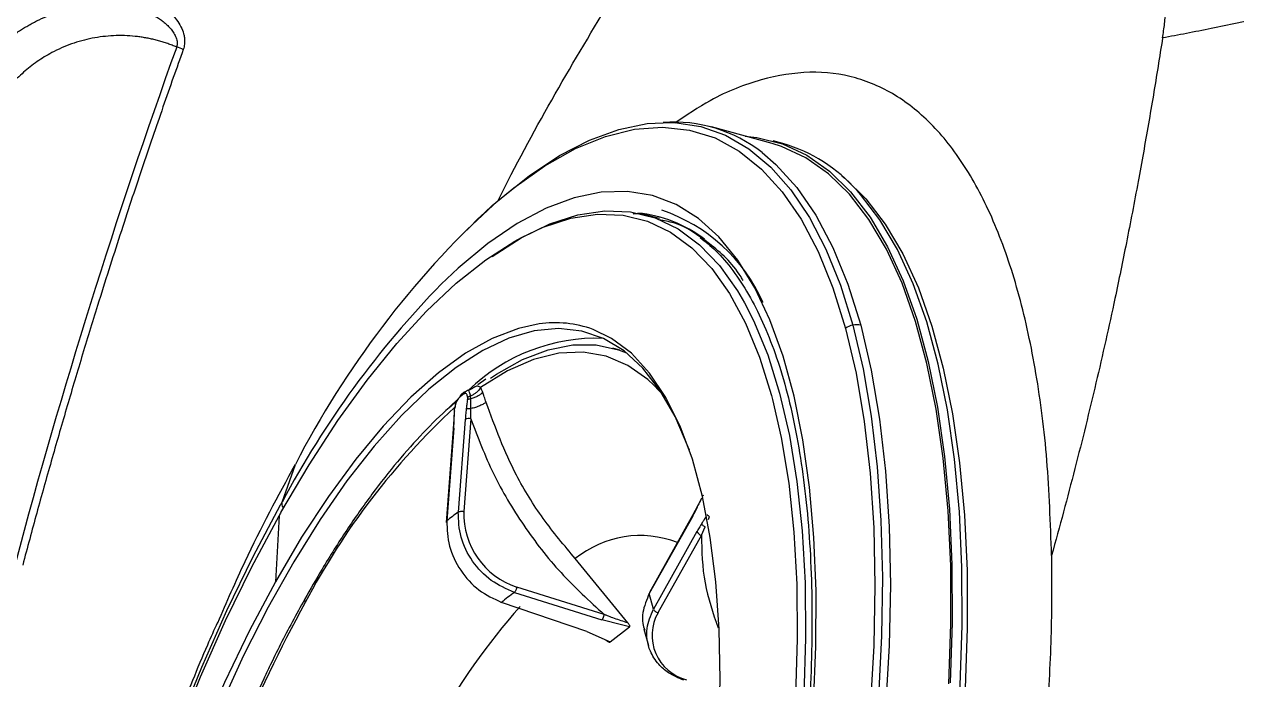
# Model space of a CAD drawing. Extents: x 525 to 613, y 487 to 635.
# Drawn here: x 579.712 to 583.063, y 549.708 to 551.52 of the extents above; entities that cross this region are included whole.
import ezdxf

# ---------------------------------------------------------------- set-up
doc = ezdxf.new("R2010")
doc.units = 0
doc.header["$MEASUREMENT"] = 0
doc.layers.add('1', color=4, linetype='Continuous')
doc.layers.add('STD TEST', color=3, linetype='Continuous')

# ---------------------------------------------------------------- blocks, each defined once
blk = doc.blocks.new('2023 VANGUARD')
at = {"layer": '1', "color": 3, "linetype": 'Continuous', "lineweight": 25}
for p, q in [((12.8195, -41.5014), (12.6514, -41.4554)), ((12.8491, -41.5014), (12.8216, -41.4939)), ((12.5076, -41.7082), (12.4648, -41.6974)), ((12.3984, -42.0719), (12.3784, -42.0665)), ((12.0279, -42.1528), (12.0053, -42.1679)), ((11.9672, -42.1891), (11.9602, -42.1946)), ((12.0135, -42.1751), (12.0106, -42.18)), ((12.5188, -42.198), (12.4932, -42.1701)), ((11.9167, -42.2396), (11.948, -42.2106)), ((11.9868, -42.207), (11.9857, -42.1993)), ((11.9867, -42.2339), (11.9868, -42.207)), ((11.9401, -42.2385), (11.9393, -42.2637)), ((11.9408, -42.2312), (11.9401, -42.2386)), ((11.9865, -42.2625), (11.9867, -42.2339)), ((11.9392, -42.2884), (11.9201, -42.5444)), ((11.9394, -42.2634), (11.938, -42.2902)), ((11.971, -42.2638), (11.9518, -42.5197)), ((11.9865, -42.2625), (11.9674, -42.5184)), ((11.9379, -42.2904), (11.9186, -42.5491)), ((11.4647, -42.4923), (11.5014, -42.3881)), ((12.6238, -42.4814), (12.6127, -42.5034)), ((12.6129, -42.5031), (12.6002, -42.5273)), ((11.4564, -42.5299), (11.4464, -42.7123)), ((12.5995, -42.5308), (12.4797, -42.745)), ((12.5997, -42.5279), (12.4799, -42.7422)), ((12.6436, -42.5407), (12.646, -42.5325)), ((12.6112, -42.574), (12.4914, -42.7882)), ((12.6235, -42.584), (12.5036, -42.7982)), ((12.6235, -42.584), (12.6341, -42.5611)), ((12.4205, -42.8264), (12.2751, -42.6485)), ((12.1067, -42.7418), (12.3484, -42.8179)), ((12.3549, -42.8031), (12.1133, -42.727)), ((12.4914, -42.7882), (12.4797, -42.745)), ((12.3066, -42.8504), (12.0711, -42.7694)), ((12.4026, -42.8315), (12.3484, -42.8179)), ((12.3066, -42.8504), (12.3716, -42.8787)), ((12.3716, -42.8787), (12.4252, -42.8371)), ((12.4252, -42.8371), (12.4026, -42.8315)), ((12.4649, -42.8438), (12.4771, -42.889))]:
    blk.add_line(p, q, dxfattribs=at)
at = {"layer": '1', "color": 3, "linetype": 'Continuous', "lineweight": 25, "flags": 128}
for points in [[(11.9581, -41.7573), (11.9757, -41.7393), (12.0618, -41.6585), (12.1472, -41.5901), (12.2316, -41.5344), (12.3144, -41.4916), (12.3952, -41.4621), (12.4736, -41.4459), (12.5398, -41.4428)], [(12.5398, -41.4428), (12.5492, -41.4432), (12.6216, -41.4539), (12.6903, -41.4781), (12.755, -41.5156), (12.8154, -41.5661), (12.8712, -41.6294), (12.922, -41.7052), (12.9676, -41.7931), (13.0077, -41.8926), (13.0421, -42.0032)], [(12.0454, -41.6724), (12.1048, -41.6234), (12.191, -41.5625), (12.2757, -41.5151), (12.3585, -41.4813), (12.4389, -41.4615), (12.5165, -41.4556), (12.5908, -41.4638), (12.6614, -41.4859), (12.7279, -41.5219), (12.7899, -41.5716), (12.8471, -41.6346), (12.8992, -41.7107), (12.9459, -41.7994), (12.9869, -41.9002), (13.022, -42.0125)], [(12.7448, -41.481), (12.7765, -41.4844), (12.8475, -41.502), (12.9146, -41.5329), (12.9776, -41.5772), (13.036, -41.6345), (13.0896, -41.7045), (13.1381, -41.7869), (13.1812, -41.8811), (13.2187, -41.9868), (13.2504, -42.1033), (13.2761, -42.2301), (13.2957, -42.3663), (13.3091, -42.5114), (13.3162, -42.6646), (13.317, -42.8249), (13.3114, -42.9917)], [(13.3078, -42.9948), (13.3134, -42.8285), (13.3126, -42.6686), (13.3056, -42.516), (13.2922, -42.3713), (13.2727, -42.2354), (13.2471, -42.1091), (13.2155, -41.9929), (13.1781, -41.8875), (13.1351, -41.7936), (13.0868, -41.7114), (13.0333, -41.6416), (12.9751, -41.5845), (12.9123, -41.5404), (12.8453, -41.5095), (12.8195, -41.5014)], [(12.7915, -41.5261), (12.8297, -41.5587), (12.8875, -41.6224), (12.94, -41.6991), (12.9871, -41.7886), (13.0285, -41.8903), (13.0639, -42.0036)], [(13.0117, -41.5904), (13.0202, -41.5973), (13.0784, -41.6544), (13.1319, -41.7242), (13.1802, -41.8063), (13.2232, -41.9003), (13.2605, -42.0056), (13.2921, -42.1218), (13.3178, -42.2481), (13.3373, -42.384), (13.3506, -42.5286), (13.3577, -42.6813), (13.3585, -42.8411), (13.3529, -43.0073)], [(12.9331, -43.0518), (12.9399, -42.8914), (12.9404, -42.7372), (12.9346, -42.59), (12.9225, -42.4508), (12.9042, -42.3203), (12.8797, -42.1993), (12.8493, -42.0885), (12.8131, -41.9886), (12.7713, -41.9001), (12.7242, -41.8236), (12.6721, -41.7595), (12.6152, -41.7082), (12.5538, -41.67), (12.4884, -41.645), (12.4194, -41.6336), (12.347, -41.6356), (12.2718, -41.6512), (12.1942, -41.6802), (12.1146, -41.7224), (12.0336, -41.7777), (11.9515, -41.8456), (11.9047, -41.8896)], [(12.8915, -44.985), (12.9576, -44.8108), (13.0195, -44.6324), (13.0768, -44.4509), (13.1292, -44.267), (13.1764, -44.0819), (13.2182, -43.8964), (13.2543, -43.7117), (13.2846, -43.5286), (13.3089, -43.3482), (13.327, -43.1714), (13.3388, -42.9992), (13.3444, -42.8325), (13.3437, -42.6721), (13.3366, -42.519), (13.3232, -42.3739), (13.3036, -42.2376), (13.2779, -42.1108), (13.2462, -41.9943), (13.2087, -41.8886), (13.1656, -41.7944), (13.1171, -41.712), (13.0635, -41.642), (13.0537, -41.6312)], [(12.0454, -41.8139), (12.1259, -41.7621), (12.205, -41.7235), (12.282, -41.6985), (12.3563, -41.6874), (12.4276, -41.6901), (12.4954, -41.7067), (12.5592, -41.737), (12.6188, -41.7809), (12.6736, -41.838), (12.7234, -41.9082), (12.7426, -41.9411)], [(12.1262, -41.7606), (12.1864, -41.7324), (12.2629, -41.7076), (12.3368, -41.6965), (12.4077, -41.6992), (12.475, -41.7157), (12.5385, -41.7458), (12.5976, -41.7894), (12.6521, -41.8462), (12.7017, -41.9159), (12.7459, -41.9981), (12.7845, -42.0921), (12.8174, -42.1975), (12.8204, -42.2088)], [(11.4614, -42.521), (11.5392, -42.3892), (11.6188, -42.2669), (11.6999, -42.1549), (11.7817, -42.0539), (11.864, -41.9644), (11.9461, -41.8871), (12.0275, -41.8224), (12.1078, -41.7707), (12.1262, -41.7606)], [(12.7426, -41.9411), (12.7679, -41.9908), (12.8068, -42.0854), (12.8398, -42.1915), (12.8668, -42.3083), (12.8876, -42.4352), (12.902, -42.5713), (12.9101, -42.7159), (12.9116, -42.868), (12.9067, -43.0268), (12.8953, -43.1912), (12.8775, -43.3602), (12.8534, -43.5328), (12.8233, -43.7079), (12.7871, -43.8845), (12.7453, -44.0614), (12.698, -44.2376), (12.6455, -44.4121), (12.5882, -44.5836), (12.5263, -44.7512), (12.4604, -44.9139), (12.3907, -45.0705), (12.3178, -45.2203), (12.242, -45.3622)], [(12.5903, -42.3491), (12.5872, -42.3407), (12.5508, -42.2557), (12.5089, -42.1827), (12.4619, -42.1222), (12.4099, -42.0746), (12.3535, -42.0404), (12.293, -42.0196), (12.2289, -42.0125), (12.1616, -42.0192), (12.0916, -42.0395), (12.0193, -42.0733), (11.9455, -42.1205), (11.8704, -42.1805), (11.7948, -42.2531), (11.7191, -42.3377), (11.6438, -42.4337), (11.5696, -42.5404), (11.4969, -42.657), (11.4264, -42.7828), (11.3583, -42.9167), (11.2934, -43.0578)], [(13.0421, -42.0032), (13.0707, -42.1242), (13.0932, -42.2551), (13.1096, -42.3952), (13.1198, -42.5436), (13.1237, -42.6996), (13.1213, -42.8624), (13.1127, -43.031), (13.0977, -43.2047), (13.0766, -43.3824), (13.0495, -43.5633), (13.0165, -43.7463), (12.9777, -43.9305), (12.9334, -44.1149), (12.8839, -44.2986), (12.8293, -44.4804), (12.77, -44.6595), (12.7062, -44.835), (12.6384, -45.0058)], [(12.1748, -41.9998), (12.1177, -42.0122), (12.0458, -42.0398), (11.972, -42.081), (11.8968, -42.1354), (11.8207, -42.2027), (11.7443, -42.2824), (11.6681, -42.3739), (11.5927, -42.4766), (11.5186, -42.5896), (11.4464, -42.7123)], [(12.6717, -43.129), (12.6756, -42.9831), (12.6729, -42.8439), (12.6638, -42.7125), (12.6483, -42.5898), (12.6265, -42.4767), (12.5986, -42.3741), (12.5648, -42.2826), (12.5252, -42.2028), (12.4803, -42.1355), (12.4302, -42.0811), (12.3755, -42.0399), (12.3245, -42.0151)], [(13.022, -42.0125), (13.0509, -42.1357), (13.0737, -42.2692), (13.09, -42.4122), (13.0998, -42.5638), (13.1031, -42.7232), (13.0998, -42.8896), (13.09, -43.062), (13.0737, -43.2395), (13.051, -43.421), (13.022, -43.6055), (12.987, -43.7921), (12.946, -43.9796), (12.8993, -44.167), (12.8472, -44.3533), (12.79, -44.5374), (12.728, -44.7183), (12.6615, -44.895), (12.5909, -45.0665), (12.5166, -45.2318), (12.4391, -45.3901), (12.3587, -45.5403)], [(13.0639, -42.0036), (13.0931, -42.128), (13.1161, -42.2627), (13.1325, -42.4069), (13.1424, -42.5599), (13.1458, -42.7208), (13.1425, -42.8887), (13.1326, -43.0627), (13.1161, -43.2417), (13.0932, -43.4249), (13.064, -43.6111), (13.0286, -43.7993), (12.9872, -43.9885), (12.9401, -44.1776), (12.8876, -44.3656), (12.8298, -44.5514), (12.7673, -44.7339), (12.7002, -44.9122), (12.629, -45.0853), (12.554, -45.2521), (12.4757, -45.4118), (12.3946, -45.5634)], [(12.4932, -42.1701), (12.4755, -42.1537), (12.4203, -42.1143), (12.3606, -42.0889), (12.297, -42.0778), (12.23, -42.0809), (12.16, -42.0983), (12.0877, -42.1298), (12.0135, -42.1751)], [(12.0408, -42.1496), (12.0569, -42.139), (12.1293, -42.0986), (12.1998, -42.0715), (12.2679, -42.0579), (12.3331, -42.0579), (12.3949, -42.0715), (12.4168, -42.0799)], [(12.8204, -42.2088), (12.8442, -42.3137), (12.8649, -42.4398), (12.8792, -42.5751), (12.8872, -42.7188), (12.8887, -42.87), (12.8838, -43.0278), (12.8725, -43.1912), (12.8548, -43.3592), (12.8309, -43.5307), (12.8009, -43.7048), (12.765, -43.8803), (12.7234, -44.0562), (12.6764, -44.2313), (12.6242, -44.4047), (12.5672, -44.5752), (12.5058, -44.7418), (12.4402, -44.9035), (12.371, -45.0592), (12.2985, -45.2081), (12.2372, -45.3238)], [(11.4598, -42.501), (11.3842, -42.6433), (11.3114, -42.7931), (11.2417, -42.9497), (11.1757, -43.1122), (11.1137, -43.2795), (11.0561, -43.4507), (11.0032, -43.6247), (10.9553, -43.8007), (10.9126, -43.9775), (10.8755, -44.1541), (10.8442, -44.3295), (10.8188, -44.5027), (10.7995, -44.6725), (10.7864, -44.8382), (10.7796, -44.9986), (10.7791, -45.1528), (10.7849, -45.3), (10.797, -45.4392), (10.8154, -45.5697), (10.8398, -45.6907), (10.843, -45.7041)], [(10.7908, -45.009), (10.7958, -44.8512), (10.8071, -44.6878), (10.8247, -44.5198), (10.8487, -44.3483), (10.8787, -44.1742), (10.9146, -43.9987), (10.9562, -43.8228), (11.0032, -43.6477), (11.0554, -43.4743), (11.1123, -43.3038), (11.1738, -43.1372), (11.2393, -42.9755), (11.3086, -42.8198), (11.3811, -42.6709), (11.4564, -42.5299)], [(12.5997, -42.5279), (12.6001, -42.5274), (12.6002, -42.5273)], [(11.4464, -42.7123), (11.3746, -42.8474), (11.3058, -42.9908), (11.2407, -43.1412), (11.1796, -43.2975), (11.123, -43.4586), (11.0714, -43.6232), (11.0252, -43.7901), (10.9847, -43.958), (10.9502, -44.1257), (10.9219, -44.2918), (10.9002, -44.455), (10.8851, -44.6142), (10.8768, -44.7682), (10.8754, -44.9156), (10.8807, -45.0556), (10.8929, -45.1869), (10.9119, -45.3086), (10.9373, -45.4197)]]:
    blk.add_lwpolyline(points, dxfattribs=at)
at = {"layer": '1', "color": 3, "linetype": 'Continuous', "lineweight": 25}
for centre, radius, start, end in [((12.5463, -41.8399), 0.3982, 51.9962, 94.0695), ((12.7286, -41.9176), 0.4333, 41.3791, 73.8587), ((13.8073, -43.5764), 2.5941, 132.7804, 152.7365), ((12.3609, -42.135), 0.475, 24.2038, 71.1738), ((12.4161, -42.0446), 0.3525, 52.2629, 84.7994), ((13.8003, -43.7356), 2.6459, 135.7601, 151.9723), ((12.2195, -42.3026), 0.3061, 69.9414, 98.3903), ((13.052, -42.0511), 0.049, 101.6877, 127.8661), ((13.0521, -42.0487), 0.0466, 75.3208, 102.3599), ((12.3334, -42.5461), 0.5066, 87.8452, 134.1737), ((13.3014, -43.6998), 2.0017, 132.805, 152.3298), ((11.9406, -42.2908), 0.00276, 122.6566, 173.355), ((11.9803, -42.282), 0.0205, 72.4847, 117.1544), ((14.8563, -44.432), 3.8958, 150.6245, 150.7736), ((14.9958, -44.4678), 4.0462, 150.7739, 150.9154), ((12.391, -43.1182), 0.7423, 126.273, 129.3803), ((12.1782, -42.5263), 0.211, 177.8633, 252.0666), ((12.603, -42.5296), 0.00368, 152.5141, 198.7886), ((12.4543, -42.8687), 0.2839, 68.7701, 129.1622), ((12.6277, -42.5664), 0.0181, 204.8515, 256.4995), ((12.486, -43.2672), 0.648, 125.8275, 129.813), ((15.2876, -44.8302), 4.2864, 151.2765, 162.9502), ((11.5348, -42.7643), 0.00855, 157.9858, 223.9623), ((13.4581, -43.9712), 1.7889, 138.3052, 151.488), ((12.6135, -42.8608), 0.1264, 150.3348, 255.8629)]:
    blk.add_arc(centre, radius, start, end, dxfattribs=at)
for points, knots in [([(13.8982, -41.2093), (13.8992, -41.2027), (13.9012, -41.1895), (13.9038, -41.1695), (13.906, -41.1493), (13.9079, -41.1288), (13.9095, -41.1081), (13.9107, -41.0872), (13.9117, -41.0661), (13.9122, -41.0447), (13.9125, -41.0231), (13.9124, -41.0013), (13.912, -40.9793), (13.9113, -40.957), (13.9103, -40.9345), (13.9082, -40.9003), (13.9044, -40.8543), (13.8978, -40.7964), (13.8894, -40.7379), (13.8793, -40.6787), (13.8676, -40.619), (13.8585, -40.5791), (13.854, -40.559)], [0, 0, 0, 0, 0.03046, 0.061204, 0.092236, 0.123555, 0.155177, 0.187116, 0.219376, 0.251969, 0.284901, 0.318179, 0.35181, 0.385798, 0.42015, 0.454869, 0.542478, 0.63131, 0.721427, 0.812878, 0.905718, 1, 1, 1, 1]), ([(14.8883, -40.9893), (14.8444, -40.9997), (14.7769, -41.0157), (14.6723, -41.0404), (14.583, -41.0612), (14.5006, -41.0803), (14.4393, -41.0945), (14.3891, -41.106), (14.3138, -41.123), (14.218, -41.1443), (14.1162, -41.1661), (14.0333, -41.1832), (13.9646, -41.1969), (13.9201, -41.2052), (13.8982, -41.2093)], [0, 0, 0, 0, 0.130839, 0.201174, 0.312009, 0.397523, 0.447777, 0.49594, 0.54865, 0.674735, 0.786258, 0.859665, 0.930912, 1, 1, 1, 1]), ([(12.0607, -41.6607), (12.0731, -41.636), (12.1792, -41.425), (12.3013, -41.2232), (12.4092, -41.045)], [0, 0, 0, 0, 0.116697, 1, 1, 1, 1]), ([(10.6315, -41.2172), (10.6351, -41.2138), (10.6422, -41.207), (10.6532, -41.1973), (10.6644, -41.1879), (10.6759, -41.1788), (10.6877, -41.17), (10.7077, -41.1559), (10.7366, -41.1378), (10.7758, -41.1179), (10.8162, -41.1014), (10.8716, -41.0844), (10.9432, -41.073), (11.0154, -41.0764), (11.0704, -41.09), (11.11, -41.1064), (11.1455, -41.1287), (11.1705, -41.1541), (11.1853, -41.1775), (11.192, -41.1943), (11.1949, -41.2083), (11.1956, -41.2181), (11.1951, -41.2268), (11.1939, -41.2341), (11.1924, -41.2388), (11.1917, -41.2411)], [0, 0, 0, 0, 0.020871, 0.041709, 0.062531, 0.083354, 0.104194, 0.125068, 0.187387, 0.24964, 0.312364, 0.373896, 0.498092, 0.623071, 0.68676, 0.747971, 0.81371, 0.873646, 0.906473, 0.936641, 0.952774, 0.968298, 0.979196, 0.98971, 1, 1, 1, 1]), ([(10.6635, -41.251), (10.6668, -41.2478), (10.6734, -41.2414), (10.6837, -41.2321), (10.6941, -41.223), (10.7049, -41.2143), (10.7159, -41.2059), (10.7271, -41.1978), (10.7385, -41.19), (10.7502, -41.1826), (10.7621, -41.1755), (10.7741, -41.1687), (10.7913, -41.1598), (10.8183, -41.1473), (10.8538, -41.1344), (10.8928, -41.1242), (10.9177, -41.1201), (10.9303, -41.1186), (10.9305, -41.1186), (10.9308, -41.1186), (10.9312, -41.1185), (10.9317, -41.1185), (10.9323, -41.1184), (10.9331, -41.1183), (10.9339, -41.1182), (10.9349, -41.1181), (10.936, -41.118), (10.9372, -41.1179), (10.9385, -41.1178), (10.9399, -41.1176), (10.9414, -41.1175), (10.943, -41.1173), (10.9448, -41.1172), (10.9467, -41.1171), (10.9486, -41.1169), (10.9507, -41.1168), (10.9529, -41.1166), (10.9552, -41.1165), (10.9577, -41.1164), (10.9602, -41.1163), (10.9628, -41.1162), (10.9656, -41.1161), (10.9685, -41.1161), (10.9714, -41.116), (10.9745, -41.116), (10.9777, -41.116), (10.981, -41.1161), (10.9844, -41.1162), (10.988, -41.1163), (10.9916, -41.1164), (10.9953, -41.1166), (10.9992, -41.1169), (11.0031, -41.1172), (11.0072, -41.1176), (11.0114, -41.118), (11.0157, -41.1185), (11.0201, -41.119), (11.0245, -41.1197), (11.0291, -41.1204), (11.0338, -41.1212), (11.0385, -41.1221), (11.0434, -41.1231), (11.0483, -41.1242), (11.0533, -41.1254), (11.0583, -41.1268), (11.0635, -41.1282), (11.0687, -41.1298), (11.074, -41.1315), (11.0793, -41.1334), (11.0847, -41.1354), (11.0901, -41.1376), (11.0956, -41.14), (11.101, -41.1426), (11.1066, -41.1453), (11.1121, -41.1482), (11.1175, -41.1514), (11.123, -41.1548), (11.1284, -41.1584), (11.1337, -41.1622), (11.1389, -41.1663), (11.1439, -41.1706), (11.1488, -41.1752), (11.1536, -41.1801), (11.158, -41.1853), (11.1622, -41.1907), (11.1659, -41.1965), (11.1692, -41.2024), (11.1719, -41.2087), (11.1739, -41.2151), (11.1749, -41.2216), (11.175, -41.2282), (11.1739, -41.2324), (11.1734, -41.2345)], [0, 0, 0, 0, 0.022662, 0.045332, 0.068008, 0.090688, 0.11337, 0.136052, 0.158733, 0.181412, 0.204087, 0.22676, 0.24943, 0.299064, 0.373375, 0.435501, 0.498007, 0.498118, 0.498416, 0.498901, 0.499573, 0.500433, 0.50148, 0.502714, 0.504135, 0.505744, 0.50754, 0.509523, 0.511693, 0.51405, 0.516593, 0.519321, 0.522235, 0.525334, 0.528618, 0.532086, 0.535738, 0.539575, 0.543595, 0.5478, 0.552188, 0.556759, 0.561515, 0.566454, 0.571577, 0.576884, 0.582376, 0.588052, 0.593915, 0.599964, 0.6062, 0.612624, 0.619238, 0.626043, 0.63304, 0.640233, 0.647612, 0.655169, 0.662905, 0.670818, 0.678907, 0.687172, 0.695613, 0.70423, 0.713021, 0.721988, 0.731131, 0.74045, 0.749946, 0.759622, 0.769478, 0.779518, 0.789736, 0.80012, 0.81066, 0.821345, 0.832164, 0.843106, 0.854162, 0.865324, 0.876584, 0.887939, 0.899394, 0.91093, 0.922478, 0.933981, 0.94539, 0.956691, 0.967843, 0.978754, 0.989424, 1, 1, 1, 1]), ([(11.1734, -41.2345), (11.1693, -41.2328), (11.1611, -41.2295), (11.1486, -41.2249), (11.1361, -41.2208), (11.1234, -41.2171), (11.1107, -41.2138), (11.0978, -41.211), (11.0848, -41.2085), (11.0717, -41.2065), (11.0432, -41.2031), (10.999, -41.2018), (10.9398, -41.2089), (10.8822, -41.2246), (10.8385, -41.2439), (10.8075, -41.2616), (10.7875, -41.2746), (10.7685, -41.2887), (10.7502, -41.304), (10.7387, -41.315), (10.733, -41.3205)], [0, 0, 0, 0, 0.027927, 0.05575, 0.083498, 0.111201, 0.138891, 0.166597, 0.194349, 0.222179, 0.250115, 0.375041, 0.500012, 0.624938, 0.74991, 0.800097, 0.850023, 0.899864, 0.949798, 1, 1, 1, 1]), ([(13.8982, -41.2093), (13.894, -41.2356), (13.8857, -41.2883), (13.8727, -41.3674), (13.8592, -41.4469), (13.8452, -41.5267), (13.8253, -41.6363), (13.7995, -41.7707), (13.7694, -41.917), (13.7412, -42.0461), (13.7142, -42.1634), (13.6859, -42.2814), (13.6559, -42.4003), (13.6245, -42.5199), (13.6025, -42.5997), (13.5915, -42.6398)], [0, 0, 0, 0, 0.054501, 0.109307, 0.164398, 0.219744, 0.275319, 0.392767, 0.5, 0.58145, 0.66365, 0.746591, 0.830278, 0.914736, 1, 1, 1, 1]), ([(11.1917, -41.2411), (11.1824, -41.2671), (11.1635, -41.32), (11.1352, -41.4011), (11.1062, -41.4851), (11.0767, -41.572), (11.0467, -41.662), (11.0163, -41.755), (10.9855, -41.851), (10.9501, -41.9637), (10.9106, -42.0921), (10.868, -42.2355), (10.8266, -42.3789), (10.7864, -42.5225), (10.7607, -42.6184), (10.7478, -42.6664)], [0, 0, 0, 0, 0.055464, 0.112947, 0.172446, 0.233954, 0.297469, 0.362986, 0.430498, 0.500001, 0.600307, 0.700456, 0.800451, 0.900298, 1, 1, 1, 1]), ([(13.5915, -42.6398), (13.5883, -42.5507), (13.582, -42.3725), (13.5509, -42.1331), (13.5045, -41.9177), (13.4418, -41.7316), (13.3641, -41.5759), (13.2721, -41.4537), (13.1674, -41.3657), (13.0511, -41.3139), (12.9248, -41.2979), (12.79, -41.3202), (12.6645, -41.3678), (12.5829, -41.423), (12.5501, -41.4452)], [0, 0, 0, 0, 0.085646, 0.171351, 0.256965, 0.342702, 0.428323, 0.514053, 0.599703, 0.685403, 0.770987, 0.856751, 0.942475, 1, 1, 1, 1]), ([(12.4348, -41.6951), (12.4368, -41.6949), (12.4551, -41.6927), (12.4714, -41.6987), (12.4859, -41.7041)], [0, 0, 0, 0, 0.1117683, 1, 1, 1, 1]), ([(12.7387, -41.8795), (12.7368, -41.8763), (12.7104, -41.8315), (12.6466, -41.7766), (12.5707, -41.723), (12.5203, -41.7146), (12.5066, -41.7123)], [0, 0, 0, 0, 0.03084, 0.439193, 0.847546, 1, 1, 1, 1]), ([(12.6204, -41.7612), (12.6348, -41.7726), (12.6663, -41.7976), (12.7109, -41.8505), (12.7545, -41.9163), (12.7936, -41.993), (12.8282, -42.0801), (12.8581, -42.1771), (12.883, -42.2837), (12.9028, -42.3994), (12.9174, -42.5235), (12.9265, -42.6553), (12.9301, -42.7942), (12.9281, -42.9393), (12.9206, -43.0899), (12.9075, -43.2452), (12.889, -43.4044), (12.865, -43.5664), (12.8358, -43.7306), (12.8014, -43.896), (12.7621, -44.0616), (12.7181, -44.2267), (12.6696, -44.3903), (12.6168, -44.5516), (12.56, -44.7096), (12.4997, -44.8635), (12.436, -45.0126), (12.3693, -45.1559), (12.3076, -45.2783), (12.2678, -45.3507), (12.2517, -45.38)], [0, 0, 0, 0, 0.031102, 0.068026, 0.104455, 0.140621, 0.176686, 0.212733, 0.248799, 0.284907, 0.321063, 0.357267, 0.393512, 0.429793, 0.466105, 0.502441, 0.538798, 0.575171, 0.611556, 0.64795, 0.684351, 0.720756, 0.757161, 0.793565, 0.829964, 0.866356, 0.902738, 0.939106, 0.975458, 1, 1, 1, 1]), ([(11.9644, -42.1952), (11.9645, -42.1942), (11.9649, -42.1921), (11.9666, -42.1895), (11.969, -42.1876), (11.971, -42.1872), (11.972, -42.1871)], [0, 0, 0, 0, 0.244112, 0.5, 0.755888, 1, 1, 1, 1]), ([(11.9857, -42.1993), (11.9848, -42.1956), (11.983, -42.1884), (11.9808, -42.1834), (11.9773, -42.1832), (11.9737, -42.1858), (11.972, -42.1871)], [0, 0, 0, 0, 0.270054, 0.529462, 0.773393, 1, 1, 1, 1]), ([(11.9918, -42.1773), (11.9911, -42.1779), (11.9896, -42.1791), (11.9848, -42.1817), (11.9796, -42.1833), (11.9762, -42.1843)], [0, 0, 0, 0, 0.273048, 0.524997, 1, 1, 1, 1]), ([(12.0106, -42.18), (12.0092, -42.1818), (12.0062, -42.1856), (12.0002, -42.1908), (11.9933, -42.1956), (11.9882, -42.1981), (11.9857, -42.1993)], [0, 0, 0, 0, 0.247677, 0.500776, 0.753474, 1, 1, 1, 1]), ([(12.0194, -42.189), (12.0178, -42.1906), (12.0145, -42.1939), (12.0066, -42.1989), (11.9972, -42.2035), (11.9903, -42.2059), (11.9868, -42.207)], [0, 0, 0, 0, 0.240387, 0.493353, 0.749833, 1, 1, 1, 1]), ([(11.9971, -42.1737), (11.9956, -42.1746), (11.994, -42.1757), (11.9919, -42.1773), (11.9918, -42.1774)], [0, 0, 0, 0, 0.923707, 1, 1, 1, 1]), ([(11.9971, -42.1737), (11.9995, -42.1722), (12.004, -42.1696), (12.0105, -42.1734), (12.0135, -42.1751)], [0, 0, 0, 0, 0.545908, 1, 1, 1, 1]), ([(12.0194, -42.189), (12.0184, -42.1862), (12.0166, -42.1813), (12.0144, -42.177), (12.0135, -42.1751)], [0, 0, 0, 0, 0.558934, 1, 1, 1, 1]), ([(12.0284, -42.2166), (12.0268, -42.2113), (12.0238, -42.202), (12.0208, -42.193), (12.0194, -42.189)], [0, 0, 0, 0, 0.56107, 1, 1, 1, 1]), ([(11.9476, -42.214), (11.9406, -42.2197), (11.9098, -42.2445), (11.8549, -42.2996), (11.7836, -42.3789), (11.7129, -42.469), (11.6432, -42.5683), (11.5811, -42.6662), (11.543, -42.733), (11.5269, -42.7611)], [0, 0, 0, 0, 0.049478, 0.21576, 0.381949, 0.548001, 0.713914, 0.879702, 1, 1, 1, 1]), ([(11.9574, -42.2006), (11.9554, -42.2025), (11.9515, -42.2059), (11.9466, -42.2142), (11.9434, -42.2227), (11.9424, -42.2276), (11.942, -42.23)], [0, 0, 0, 0, 0.334675, 0.623804, 0.822276, 1, 1, 1, 1]), ([(11.9577, -42.1993), (11.9557, -42.2016), (11.951, -42.2067), (11.9442, -42.2186), (11.9428, -42.2282), (11.9421, -42.2331)], [0, 0, 0, 0, 0.282147, 0.634237, 1, 1, 1, 1]), ([(11.9574, -42.2006), (11.9576, -42.1996), (11.9579, -42.1974), (11.9596, -42.1949), (11.9621, -42.1931), (11.9641, -42.1927), (11.965, -42.1925)], [0, 0, 0, 0, 0.244113, 0.5, 0.755888, 1, 1, 1, 1]), ([(11.9644, -42.1952), (11.9631, -42.1962), (11.9608, -42.198), (11.9584, -42.1998), (11.9574, -42.2006)], [0, 0, 0, 0, 0.56, 1, 1, 1, 1]), ([(11.9771, -42.2027), (11.977, -42.2011), (11.9768, -42.1977), (11.9753, -42.1941), (11.9728, -42.1919), (11.969, -42.1921), (11.966, -42.1941), (11.9644, -42.1952)], [0, 0, 0, 0, 0.149104, 0.31184, 0.493438, 0.7318, 1, 1, 1, 1]), ([(11.9768, -42.2084), (11.9762, -42.2133), (11.9753, -42.222), (11.9742, -42.2308), (11.9738, -42.2347)], [0, 0, 0, 0, 0.559999, 1, 1, 1, 1]), ([(11.9771, -42.2027), (11.9771, -42.2037), (11.977, -42.2055), (11.9768, -42.2075), (11.9768, -42.2084)], [0, 0, 0, 0, 0.559812, 1, 1, 1, 1]), ([(11.9768, -42.2084), (11.9773, -42.2081), (11.9784, -42.2076), (11.9808, -42.2071), (11.9837, -42.2068), (11.9858, -42.207), (11.9868, -42.207)], [0, 0, 0, 0, 0.245448, 0.5, 0.754552, 1, 1, 1, 1]), ([(11.9771, -42.2027), (11.9775, -42.2023), (11.9785, -42.2014), (11.9806, -42.2004), (11.983, -42.1996), (11.9848, -42.1994), (11.9857, -42.1993)], [0, 0, 0, 0, 0.246536, 0.5, 0.753464, 1, 1, 1, 1]), ([(12.0284, -42.2166), (12.0264, -42.2181), (12.0221, -42.2212), (12.0118, -42.2261), (11.9994, -42.2307), (11.9909, -42.2328), (11.9867, -42.2339)], [0, 0, 0, 0, 0.233449, 0.486591, 0.746997, 1, 1, 1, 1]), ([(12.2751, -42.6485), (12.2447, -42.6123), (12.184, -42.5398), (12.0949, -42.3961), (12.0536, -42.2846), (12.0284, -42.2166)], [0, 0, 0, 0, 0.280163, 0.56032, 1, 1, 1, 1]), ([(11.9414, -42.2359), (11.941, -42.2363), (11.9402, -42.2373), (11.94, -42.2388), (11.9406, -42.2404), (11.9417, -42.2413), (11.9422, -42.2417)], [0, 0, 0, 0, 0.245442, 0.5, 0.754558, 1, 1, 1, 1]), ([(11.9406, -42.2604), (11.9407, -42.2559), (11.941, -42.2477), (11.9413, -42.2395), (11.9414, -42.2359)], [0, 0, 0, 0, 0.559999, 1, 1, 1, 1]), ([(11.942, -42.23), (11.9416, -42.2302), (11.9409, -42.2306), (11.9409, -42.2311), (11.9409, -42.2313)], [0, 0, 0, 0, 0.592378, 1, 1, 1, 1]), ([(11.9414, -42.2359), (11.9415, -42.2348), (11.9416, -42.2329), (11.9418, -42.2309), (11.942, -42.23)], [0, 0, 0, 0, 0.559811, 1, 1, 1, 1]), ([(11.9738, -42.2347), (11.9732, -42.2402), (11.9721, -42.25), (11.9713, -42.2596), (11.971, -42.2638)], [0, 0, 0, 0, 0.559967, 1, 1, 1, 1]), ([(11.9738, -42.2347), (11.9744, -42.2344), (11.9758, -42.2338), (11.9791, -42.2333), (11.9829, -42.2333), (11.9854, -42.2337), (11.9867, -42.2339)], [0, 0, 0, 0, 0.2430983, 0.4999999, 0.7569015, 1, 1, 1, 1]), ([(11.9392, -42.2884), (11.9395, -42.2831), (11.9402, -42.2736), (11.9405, -42.2645), (11.9406, -42.2604)], [0, 0, 0, 0, 0.559967, 1, 1, 1, 1]), ([(11.9865, -42.2625), (12.0058, -42.3133), (12.0443, -42.4151), (12.13, -42.5581), (12.2322, -42.6907), (12.314, -42.7656), (12.3549, -42.8031)], [0, 0, 0, 0, 0.2499913, 0.5000003, 0.7500093, 1, 1, 1, 1]), ([(11.2871, -42.826), (11.3119, -42.7686), (11.3791, -42.613), (11.454, -42.4752), (11.5014, -42.3881)], [0, 0, 0, 0, 0.368581, 1, 1, 1, 1]), ([(12.6125, -42.5061), (12.6146, -42.502), (12.6183, -42.4947), (12.622, -42.4875), (12.6236, -42.4843)], [0, 0, 0, 0, 0.559999, 1, 1, 1, 1]), ([(12.6273, -42.4756), (12.6273, -42.4755), (12.6277, -42.4745), (12.6289, -42.474), (12.6299, -42.4736)], [0, 0, 0, 0, 0.07826, 1, 1, 1, 1]), ([(12.1067, -42.7418), (12.0847, -42.7323), (12.0406, -42.7132), (11.9884, -42.6572), (11.9542, -42.5894), (11.9526, -42.5429), (11.9518, -42.5197)], [0, 0, 0, 0, 0.249605, 0.500027, 0.750009, 1, 1, 1, 1]), ([(12.5995, -42.5308), (12.602, -42.5263), (12.6064, -42.5183), (12.6107, -42.5098), (12.6125, -42.5061)], [0, 0, 0, 0, 0.5599672, 1, 1, 1, 1]), ([(11.9201, -42.5444), (11.9208, -42.5676), (11.9223, -42.6141), (11.9556, -42.6825), (12.0066, -42.7396), (12.0496, -42.7595), (12.0711, -42.7694)], [0, 0, 0, 0, 0.249561, 0.499965, 0.750384, 1, 1, 1, 1]), ([(12.6248, -42.5512), (12.6222, -42.5553), (12.6177, -42.5627), (12.6132, -42.5706), (12.6112, -42.574)], [0, 0, 0, 0, 0.559967, 1, 1, 1, 1]), ([(12.6366, -42.5322), (12.6344, -42.5358), (12.6305, -42.5421), (12.6265, -42.5484), (12.6248, -42.5512)], [0, 0, 0, 0, 0.5599989, 1, 1, 1, 1]), ([(12.6248, -42.5512), (12.6251, -42.5521), (12.6256, -42.5539), (12.6278, -42.5567), (12.6307, -42.5593), (12.633, -42.5605), (12.6341, -42.5611)], [0, 0, 0, 0, 0.243098, 0.5, 0.756902, 1, 1, 1, 1]), ([(12.6394, -42.5268), (12.6397, -42.5273), (12.6403, -42.5282), (12.6418, -42.5297), (12.6437, -42.5312), (12.6452, -42.5321), (12.646, -42.5325)], [0, 0, 0, 0, 0.246536, 0.5, 0.753464, 1, 1, 1, 1]), ([(12.6235, -42.584), (12.6246, -42.6283), (12.6269, -42.7162), (12.6556, -42.7988), (12.6698, -42.8398)], [0, 0, 0, 0, 0.503744, 1, 1, 1, 1]), ([(13.5915, -42.6398), (13.5916, -42.7145), (13.5919, -42.864), (13.5782, -43.1021), (13.5542, -43.3478), (13.5191, -43.6002), (13.4735, -43.8567), (13.4177, -44.1152), (13.3523, -44.3735), (13.2776, -44.6294), (13.1945, -44.8807), (13.1036, -45.1253), (13.0057, -45.3609), (12.9017, -45.5857), (12.7924, -45.7977), (12.6787, -45.995), (12.5617, -46.1759), (12.4424, -46.339), (12.3217, -46.4828), (12.2008, -46.6061), (12.0806, -46.7077), (11.9622, -46.7868), (11.8466, -46.8429), (11.7347, -46.8754), (11.6277, -46.884), (11.5263, -46.8687), (11.4314, -46.8294), (11.344, -46.7666), (11.2644, -46.6813), (11.1945, -46.572), (11.1472, -46.4798), (11.1267, -46.4182), (11.1229, -46.4069)], [0, 0, 0, 0, 0.034192, 0.06846, 0.102654, 0.136849, 0.171116, 0.205307, 0.239501, 0.273768, 0.307958, 0.342154, 0.376422, 0.410612, 0.444808, 0.479075, 0.513264, 0.547461, 0.58173, 0.615921, 0.650104, 0.684365, 0.718564, 0.752768, 0.787035, 0.821219, 0.855416, 0.889681, 0.923871, 0.958067, 0.992333, 1, 1, 1, 1]), ([(12.4797, -42.745), (12.4723, -42.7624), (12.4605, -42.79), (12.4599, -42.8249), (12.4649, -42.8406), (12.4669, -42.8467)], [0, 0, 0, 0, 0.509747, 0.807814, 1, 1, 1, 1]), ([(11.5269, -42.7611), (11.5155, -42.7819), (11.4822, -42.8425), (11.4445, -42.9154), (11.4195, -42.9699), (11.4146, -42.9805)], [0, 0, 0, 0, 0.297641, 0.863815, 1, 1, 1, 1]), ([(12.5753, -42.9848), (12.5606, -42.9785), (12.5339, -42.9672), (12.5023, -42.9392), (12.4818, -42.9077), (12.4726, -42.8734), (12.4718, -42.8337), (12.4838, -42.8059), (12.4914, -42.7882)], [0, 0, 0, 0, 0.176851, 0.3202956, 0.5001549, 0.6424744, 0.7733684, 1, 1, 1, 1]), ([(11.2859, -42.8254), (11.2766, -42.846), (11.2384, -42.9307), (11.1779, -43.0835), (11.1047, -43.2823), (11.0389, -43.4828), (10.9795, -43.6845), (10.9268, -43.8877), (10.8804, -44.0925), (10.8409, -44.299), (10.8118, -44.4773), (10.7991, -44.5863), (10.7944, -44.6262)], [0, 0, 0, 0, 0.036799, 0.151433, 0.264391, 0.376181, 0.487312, 0.598284, 0.709529, 0.821463, 0.934629, 1, 1, 1, 1]), ([(12.4205, -42.8264), (12.4079, -42.8224), (12.3899, -42.8166), (12.3701, -42.8091), (12.3616, -42.8058), (12.3579, -42.8043), (12.3562, -42.8036), (12.3555, -42.8033), (12.3552, -42.8031), (12.355, -42.8031), (12.3549, -42.8031)], [0, 0, 0, 0, 0.56055, 0.806858, 0.915072, 0.962643, 0.983565, 0.992769, 0.996819, 1, 1, 1, 1]), ([(12.4252, -42.8371), (12.4255, -42.8369), (12.4259, -42.8365), (12.4261, -42.8354), (12.4258, -42.8341), (12.425, -42.8323), (12.4233, -42.8296), (12.4215, -42.8275), (12.4205, -42.8264)], [0, 0, 0, 0, 0.114205, 0.22823, 0.33633, 0.45554, 0.703121, 1, 1, 1, 1]), ([(12.3597, -42.8735), (12.361, -42.8746), (12.3632, -42.8766), (12.3663, -42.8784), (12.3684, -42.8792), (12.3697, -42.8794), (12.3708, -42.8793), (12.3713, -42.8789), (12.3716, -42.8787)], [0, 0, 0, 0, 0.319937, 0.580006, 0.692608, 0.795987, 0.897834, 1, 1, 1, 1]), ([(11.4146, -42.9805), (11.3991, -43.0134), (11.3632, -43.0898), (11.3105, -43.2162), (11.2565, -43.3577), (11.2147, -43.4764), (11.1926, -43.5484), (11.1857, -43.5709)], [0, 0, 0, 0, 0.180211, 0.417438, 0.654611, 0.891744, 1, 1, 1, 1])]:
    blk.add_open_spline(points, degree=3, knots=knots, dxfattribs=at)
for points in [[(11.1734, -41.2345), (11.0047, -41.704), (10.856, -42.1795), (10.7275, -42.6609)], [(11.1917, -41.2411), (11.1859, -41.239), (11.1796, -41.2367), (11.1734, -41.2345)], [(11.47, -42.5092), (11.4686, -42.5071), (11.4659, -42.5031), (11.4641, -42.4972), (11.4645, -42.4939), (11.4647, -42.4923)], [(11.9518, -42.5197), (11.9527, -42.5192), (11.9544, -42.5182), (11.9584, -42.5175), (11.9631, -42.5175), (11.9659, -42.5181), (11.9674, -42.5184)], [(12.1132, -42.727), (12.113, -42.7284), (12.1125, -42.7314), (12.1108, -42.7359), (12.1088, -42.7397), (12.1074, -42.7411), (12.1067, -42.7418)], [(12.4914, -42.7882), (12.4918, -42.7892), (12.4926, -42.7911), (12.4956, -42.7941), (12.4995, -42.7967), (12.5022, -42.7977), (12.5036, -42.7982)], [(12.3484, -42.8179), (12.3487, -42.8176), (12.3494, -42.817), (12.3505, -42.8156), (12.3515, -42.8139), (12.3524, -42.8119), (12.3533, -42.8098), (12.354, -42.8075), (12.3546, -42.8052), (12.3548, -42.8038), (12.3549, -42.8031)]]:
    blk.add_open_spline(points, degree=3, dxfattribs=at)
blk = doc.blocks.new('2026 Vanguard')
at = {"layer": 'STD TEST', "color": 1}
blk.add_blockref('2023 VANGUARD', (44.1613, 88.209), dxfattribs=at)

msp = doc.modelspace()

# ---------------------------------------------------------------- block references
at = {"layer": '1'}
msp.add_blockref('2026 Vanguard', (524.7985, 504.4821), dxfattribs=at)

doc.saveas('drawing.dxf')
